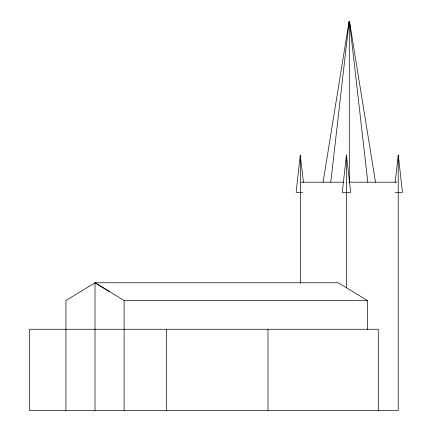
<?xml version="1.0" encoding="UTF-8"?>
<svg xmlns="http://www.w3.org/2000/svg" width="432" height="432" viewBox="0 0 432 432"><rect width="100%" height="100%" fill="white"/><g stroke="black" fill="none" stroke-linecap="round" stroke-linejoin="round"><path stroke-width="0.65" d="M395.113 182.374L398.309 155.142L402.457 192.332L395.21 192.332M330.766 182.191L349.105 21.6M323.087 182.191L349.029 21.6L349.553 21.6L375.494 182.191M367.357 329.508L367.357 300.521L338.261 282.771L95.024 282.771L65.934 300.521L65.934 410.4M301.023 182.191L343.823 182.191M349.153 182.191L396.905 182.191M302.767 192.332L296.125 192.332L300.272 155.142L303.469 182.374M95.024 410.4L95.024 282.771L124.124 300.521L367.357 300.521M95.024 282.771L109.571 291.649M349.477 21.6L367.816 182.191M398.228 155.142L398.228 410.4L29.543 410.4L29.543 329.26L378.281 329.26L378.281 410.4M349.294 21.6L349.294 182.191M346.502 155.142L346.502 287.879M300.353 155.142L300.353 283.171M267.98 329.26L267.98 410.4M166.471 329.26L166.471 410.4M124.124 300.521L124.124 410.4M346.421 155.142L342.274 192.332L350.725 192.332L346.421 155.142"/></g></svg>
